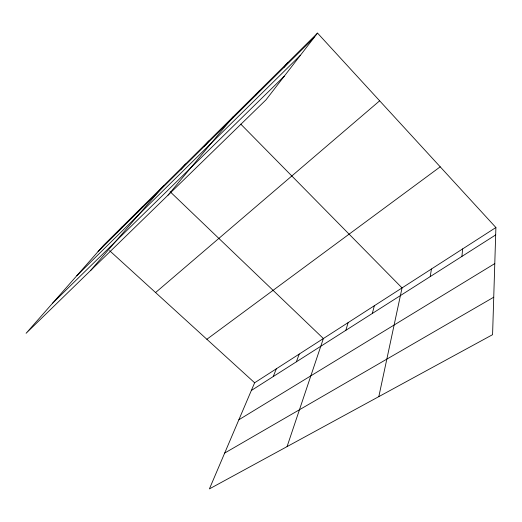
<?xml version="1.0" encoding="UTF-8"?>
<svg xmlns="http://www.w3.org/2000/svg" width="522" height="522" viewBox="0 0 522 522"><rect width="100%" height="100%" fill="white"/><g stroke="black" fill="none" stroke-linecap="round" stroke-linejoin="round"><path stroke-width="0.78" d="M495.9 227.52L492.579 334.674L209.407 488.899L254.625 382.776L495.9 227.52L317.533 33.101L103.63 245.249L26.1 333.284L266.076 99.754L317.533 33.101M461.905 256.419L462.662 248.903M430.213 276.601L431.44 269M378.822 396.629L402.044 287.909L240.753 124.105M372.33 313.448L374.326 305.748M345.832 330.322L348.148 322.589M287.067 446.604L323.379 338.53L170.146 191.731M296.365 361.818L299.223 354.073M273.247 376.532L276.334 368.8M283.681 67.69L287.576 62.81M255.343 95.767L259.578 90.574M168.032 195.169L233.354 116.589M203.952 146.675L208.735 141.005M180.579 169.826L185.578 163.973M90.567 270.553L163.758 185.61M137.227 212.774L142.558 206.64M117.085 232.727L122.546 226.483M98.064 251.571L314.042 37.617M76.806 275.707L300.45 55.228M52.481 303.334L284.314 76.134M155.576 292.555L379.657 100.818M206.862 339.274L440.216 166.825M251.336 390.482L495.672 234.926M238.861 419.773L494.784 263.59M224.669 453.07L493.74 297.207M109.6 250.677L254.625 382.776"/></g></svg>
